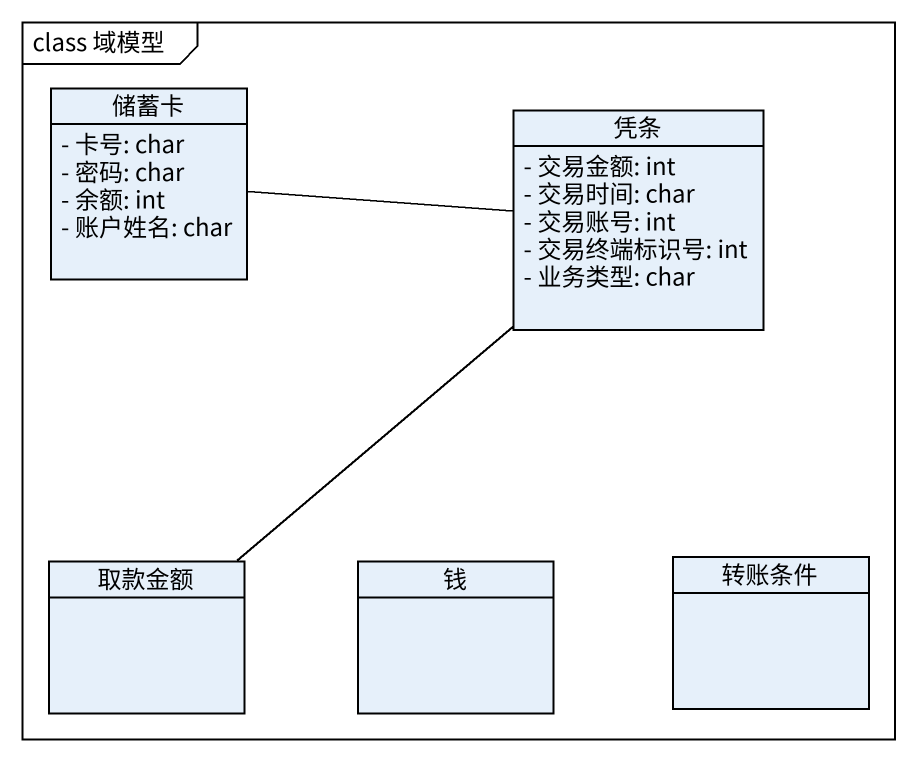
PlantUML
@startuml
mainframe class 域模型
hide circle
hide empty members
skinparam classAttributeIconSize 0
class 储蓄卡 {
  - 卡号: char
  - 密码: char
  - 余额: int
  - 账户姓名: char
}
class 凭条 {
  - 交易金额: int
  - 交易时间: char
  - 交易账号: int
  - 交易终端标识号: int
  - 业务类型: char
}
class 取款金额
class 钱
class 转账条件
储蓄卡 -right- 凭条
凭条 -- 取款金额
@enduml
